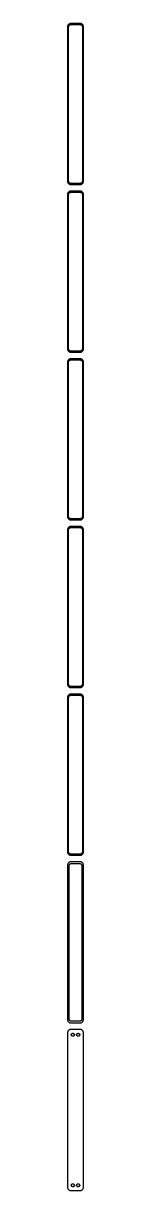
# Model space of a CAD drawing. Header units: metres. Extents: x -11 to 11, y 3398 to 6898.
# Drawn here: x -11 to 11, y 3398 to 5026 of the extents above; entities that cross this region are included whole.
import ezdxf

# ---------------------------------------------------------------- set-up
doc = ezdxf.new("R2010")
doc.units = ezdxf.units.M

msp = doc.modelspace()

# ---------------------------------------------------------------- linework, layer by layer
for p, q in [((-11.2106, 5022.13), (-11.25, 5021.5)), ((-11.25, 5021.5), (-11.25, 4806.5)), ((-11.0929, 5022.74), (-11.2106, 5022.13)), ((-10.8989, 5023.34), (-11.0929, 5022.74)), ((-10.6315, 5023.91), (-10.8989, 5023.34)), ((-10.2951, 5024.44), (-10.6315, 5023.91)), ((-9.89484, 5024.92), (-10.2951, 5024.44)), ((-9.43712, 5025.35), (-9.89484, 5024.92)), ((-9.75, 5021), (-9.71844, 5021.5)), ((-9.75, 4807), (-9.75, 5021)), ((-9.71844, 5021.5), (-9.62433, 5021.99)), ((-9.62433, 5021.99), (-9.4691, 5022.47)), ((-9.4691, 5022.47), (-9.25522, 5022.93)), ((-8.92912, 5025.72), (-9.43712, 5025.35)), ((-9.25522, 5022.93), (-8.98605, 5023.35)), ((-8.98605, 5023.35), (-8.66586, 5023.74)), ((-8.37889, 5026.02), (-8.92912, 5025.72)), ((-8.66586, 5023.74), (-8.29968, 5024.08)), ((-7.79507, 5026.26), (-8.37889, 5026.02)), ((-8.29968, 5024.08), (-7.8933, 5024.38)), ((-7.8933, 5024.38), (-7.45311, 5024.62)), ((-7.1869, 5026.41), (-7.79507, 5026.26)), ((-7.45311, 5024.62), (-6.98605, 5024.8)), ((-6.56395, 5026.49), (-7.1869, 5026.41)), ((-6.98605, 5024.8), (-6.49951, 5024.93)), ((6.56395, 5026.49), (-6.56395, 5026.49)), ((-6.49951, 5024.93), (-6.00116, 5024.99)), ((-6.00116, 5024.99), (6.00116, 5024.99)), ((6.00116, 5024.99), (6.49951, 5024.93)), ((6.49951, 5024.93), (6.98605, 5024.8)), ((7.1869, 5026.41), (6.56395, 5026.49)), ((6.98605, 5024.8), (7.45311, 5024.62)), ((7.79507, 5026.26), (7.1869, 5026.41)), ((7.45311, 5024.62), (7.8933, 5024.38)), ((8.37889, 5026.02), (7.79507, 5026.26)), ((7.8933, 5024.38), (8.29968, 5024.08)), ((8.29968, 5024.08), (8.66586, 5023.74)), ((8.92912, 5025.72), (8.37889, 5026.02)), ((8.66586, 5023.74), (8.98605, 5023.35)), ((9.43712, 5025.35), (8.92912, 5025.72)), ((8.98605, 5023.35), (9.25522, 5022.93)), ((9.25522, 5022.93), (9.4691, 5022.47)), ((9.89484, 5024.92), (9.43712, 5025.35)), ((9.4691, 5022.47), (9.62433, 5021.99)), ((9.62433, 5021.99), (9.71844, 5021.5)), ((9.71844, 5021.5), (9.75, 5021)), ((9.75, 5021), (9.75, 4807)), ((10.2951, 5024.44), (9.89484, 5024.92)), ((10.6315, 5023.91), (10.2951, 5024.44)), ((10.8989, 5023.34), (10.6315, 5023.91)), ((11.0929, 5022.74), (10.8989, 5023.34)), ((11.2106, 5022.13), (11.0929, 5022.74)), ((11.25, 5021.5), (11.2106, 5022.13)), ((11.25, 4806.5), (11.25, 5021.5)), ((-11.25, 4806.5), (-11.2106, 4805.87)), ((-11.2106, 4805.87), (-11.0929, 4805.26)), ((-9.71844, 4806.5), (-9.75, 4807)), ((-9.62433, 4806.01), (-9.71844, 4806.5)), ((-9.4691, 4805.53), (-9.62433, 4806.01)), ((-9.25522, 4805.07), (-9.4691, 4805.53)), ((9.4691, 4805.53), (9.25522, 4805.07)), ((9.62433, 4806.01), (9.4691, 4805.53)), ((9.71844, 4806.5), (9.62433, 4806.01)), ((9.75, 4807), (9.71844, 4806.5)), ((11.0929, 4805.26), (11.2106, 4805.87)), ((11.2106, 4805.87), (11.25, 4806.5)), ((-11.0929, 4805.26), (-10.8989, 4804.66)), ((-10.8989, 4789.34), (-11.0929, 4788.74)), ((-10.8989, 4804.66), (-10.6315, 4804.09)), ((-10.6315, 4789.91), (-10.8989, 4789.34)), ((-10.6315, 4804.09), (-10.2951, 4803.56)), ((-10.2951, 4790.44), (-10.6315, 4789.91)), ((-10.2951, 4803.56), (-9.89484, 4803.08)), ((-9.89484, 4790.92), (-10.2951, 4790.44)), ((-9.89484, 4803.08), (-9.43712, 4802.65)), ((-9.43712, 4791.35), (-9.89484, 4790.92)), ((-9.43712, 4802.65), (-8.92912, 4802.28)), ((-8.92912, 4791.72), (-9.43712, 4791.35)), ((-8.98605, 4804.65), (-9.25522, 4805.07)), ((-9.25522, 4788.93), (-8.98605, 4789.35)), ((-8.66586, 4804.26), (-8.98605, 4804.65)), ((-8.98605, 4789.35), (-8.66586, 4789.74)), ((-8.92912, 4802.28), (-8.37889, 4801.98)), ((-8.37889, 4792.02), (-8.92912, 4791.72)), ((-8.29968, 4803.92), (-8.66586, 4804.26)), ((-8.66586, 4789.74), (-8.29968, 4790.08)), ((-8.37889, 4801.98), (-7.79507, 4801.74)), ((-7.79507, 4792.26), (-8.37889, 4792.02)), ((-7.8933, 4803.62), (-8.29968, 4803.92)), ((-8.29968, 4790.08), (-7.8933, 4790.38)), ((-7.45311, 4803.38), (-7.8933, 4803.62)), ((-7.8933, 4790.38), (-7.45311, 4790.62)), ((-7.79507, 4801.74), (-7.1869, 4801.59)), ((-7.1869, 4792.41), (-7.79507, 4792.26)), ((-6.98605, 4803.2), (-7.45311, 4803.38)), ((-7.45311, 4790.62), (-6.98605, 4790.8)), ((-7.1869, 4801.59), (-6.56395, 4801.51)), ((-6.56395, 4792.49), (-7.1869, 4792.41)), ((-6.49951, 4803.07), (-6.98605, 4803.2)), ((-6.98605, 4790.8), (-6.49951, 4790.93)), ((-6.56395, 4801.51), (6.56395, 4801.51)), ((6.56395, 4792.49), (-6.56395, 4792.49)), ((-6.00116, 4803.01), (-6.49951, 4803.07)), ((-6.49951, 4790.93), (-6.00116, 4790.99)), ((6.00116, 4803.01), (-6.00116, 4803.01)), ((-6.00116, 4790.99), (6.00116, 4790.99)), ((6.49951, 4803.07), (6.00116, 4803.01)), ((6.00116, 4790.99), (6.49951, 4790.93)), ((6.98605, 4803.2), (6.49951, 4803.07)), ((6.49951, 4790.93), (6.98605, 4790.8)), ((6.56395, 4801.51), (7.1869, 4801.59)), ((7.1869, 4792.41), (6.56395, 4792.49)), ((7.45311, 4803.38), (6.98605, 4803.2)), ((6.98605, 4790.8), (7.45311, 4790.62)), ((7.1869, 4801.59), (7.79507, 4801.74)), ((7.79507, 4792.26), (7.1869, 4792.41)), ((7.8933, 4803.62), (7.45311, 4803.38)), ((7.45311, 4790.62), (7.8933, 4790.38)), ((7.79507, 4801.74), (8.37889, 4801.98)), ((8.37889, 4792.02), (7.79507, 4792.26)), ((8.29968, 4803.92), (7.8933, 4803.62)), ((7.8933, 4790.38), (8.29968, 4790.08)), ((8.66586, 4804.26), (8.29968, 4803.92)), ((8.29968, 4790.08), (8.66586, 4789.74)), ((8.37889, 4801.98), (8.92912, 4802.28)), ((8.92912, 4791.72), (8.37889, 4792.02)), ((8.98605, 4804.65), (8.66586, 4804.26)), ((8.66586, 4789.74), (8.98605, 4789.35)), ((8.92912, 4802.28), (9.43712, 4802.65)), ((9.43712, 4791.35), (8.92912, 4791.72)), ((9.25522, 4805.07), (8.98605, 4804.65)), ((8.98605, 4789.35), (9.25522, 4788.93)), ((9.43712, 4802.65), (9.89484, 4803.08)), ((9.89484, 4790.92), (9.43712, 4791.35)), ((9.89484, 4803.08), (10.2951, 4803.56)), ((10.2951, 4790.44), (9.89484, 4790.92)), ((10.2951, 4803.56), (10.6315, 4804.09)), ((10.6315, 4789.91), (10.2951, 4790.44)), ((10.6315, 4804.09), (10.8989, 4804.66)), ((10.8989, 4789.34), (10.6315, 4789.91)), ((10.8989, 4804.66), (11.0929, 4805.26)), ((11.0929, 4788.74), (10.8989, 4789.34)), ((-11.2106, 4788.13), (-11.25, 4787.5)), ((-11.25, 4787.5), (-11.25, 4572.5)), ((-11.0929, 4788.74), (-11.2106, 4788.13)), ((-9.75, 4787), (-9.71844, 4787.5)), ((-9.75, 4573), (-9.75, 4787)), ((-9.71844, 4787.5), (-9.62433, 4787.99)), ((-9.62433, 4787.99), (-9.4691, 4788.47)), ((-9.4691, 4788.47), (-9.25522, 4788.93)), ((9.25522, 4788.93), (9.4691, 4788.47)), ((9.4691, 4788.47), (9.62433, 4787.99)), ((9.62433, 4787.99), (9.71844, 4787.5)), ((9.71844, 4787.5), (9.75, 4787)), ((9.75, 4787), (9.75, 4573)), ((11.2106, 4788.13), (11.0929, 4788.74)), ((11.25, 4787.5), (11.2106, 4788.13)), ((11.25, 4572.5), (11.25, 4787.5)), ((-11.25, 4572.5), (-11.2106, 4571.87)), ((-11.2106, 4571.87), (-11.0929, 4571.26)), ((-11.0929, 4571.26), (-10.8989, 4570.66)), ((-10.8989, 4570.66), (-10.6315, 4570.09)), ((-10.6315, 4570.09), (-10.2951, 4569.56)), ((-10.2951, 4569.56), (-9.89484, 4569.08)), ((-9.89484, 4569.08), (-9.43712, 4568.65)), ((-9.71844, 4572.5), (-9.75, 4573)), ((-9.62433, 4572.01), (-9.71844, 4572.5)), ((-9.4691, 4571.53), (-9.62433, 4572.01)), ((-9.25522, 4571.07), (-9.4691, 4571.53)), ((-9.43712, 4568.65), (-8.92912, 4568.28)), ((-8.98605, 4570.65), (-9.25522, 4571.07)), ((-8.66586, 4570.26), (-8.98605, 4570.65)), ((-8.92912, 4568.28), (-8.37889, 4567.98)), ((-8.29968, 4569.92), (-8.66586, 4570.26)), ((-8.37889, 4567.98), (-7.79507, 4567.74)), ((-7.8933, 4569.62), (-8.29968, 4569.92)), ((-7.45311, 4569.38), (-7.8933, 4569.62)), ((-7.79507, 4567.74), (-7.1869, 4567.59)), ((-6.98605, 4569.2), (-7.45311, 4569.38)), ((-7.1869, 4567.59), (-6.56395, 4567.51)), ((-6.49951, 4569.07), (-6.98605, 4569.2)), ((-6.56395, 4567.51), (6.56395, 4567.51)), ((-6.00116, 4569.01), (-6.49951, 4569.07)), ((6.00116, 4569.01), (-6.00116, 4569.01)), ((6.49951, 4569.07), (6.00116, 4569.01)), ((6.98605, 4569.2), (6.49951, 4569.07)), ((6.56395, 4567.51), (7.1869, 4567.59)), ((7.45311, 4569.38), (6.98605, 4569.2)), ((7.1869, 4567.59), (7.79507, 4567.74)), ((7.8933, 4569.62), (7.45311, 4569.38)), ((7.79507, 4567.74), (8.37889, 4567.98)), ((8.29968, 4569.92), (7.8933, 4569.62)), ((8.66586, 4570.26), (8.29968, 4569.92)), ((8.37889, 4567.98), (8.92912, 4568.28)), ((8.98605, 4570.65), (8.66586, 4570.26)), ((8.92912, 4568.28), (9.43712, 4568.65)), ((9.25522, 4571.07), (8.98605, 4570.65)), ((9.4691, 4571.53), (9.25522, 4571.07)), ((9.43712, 4568.65), (9.89484, 4569.08)), ((9.62433, 4572.01), (9.4691, 4571.53)), ((9.71844, 4572.5), (9.62433, 4572.01)), ((9.75, 4573), (9.71844, 4572.5)), ((9.89484, 4569.08), (10.2951, 4569.56)), ((10.2951, 4569.56), (10.6315, 4570.09)), ((10.6315, 4570.09), (10.8989, 4570.66)), ((10.8989, 4570.66), (11.0929, 4571.26)), ((11.0929, 4571.26), (11.2106, 4571.87)), ((11.2106, 4571.87), (11.25, 4572.5)), ((-11.2106, 4554.13), (-11.25, 4553.5)), ((-11.25, 4553.5), (-11.25, 4338.5)), ((-11.0929, 4554.74), (-11.2106, 4554.13)), ((-10.8989, 4555.34), (-11.0929, 4554.74)), ((-10.6315, 4555.91), (-10.8989, 4555.34)), ((-10.2951, 4556.44), (-10.6315, 4555.91)), ((-9.89484, 4556.92), (-10.2951, 4556.44)), ((-9.43712, 4557.35), (-9.89484, 4556.92)), ((-9.75, 4553), (-9.71844, 4553.5)), ((-9.75, 4339), (-9.75, 4553)), ((-9.71844, 4553.5), (-9.62433, 4553.99)), ((-9.62433, 4553.99), (-9.4691, 4554.47)), ((-9.4691, 4554.47), (-9.25522, 4554.93)), ((-8.92912, 4557.72), (-9.43712, 4557.35)), ((-9.25522, 4554.93), (-8.98605, 4555.35)), ((-8.98605, 4555.35), (-8.66586, 4555.74)), ((-8.37889, 4558.02), (-8.92912, 4557.72)), ((-8.66586, 4555.74), (-8.29968, 4556.08)), ((-7.79507, 4558.26), (-8.37889, 4558.02)), ((-8.29968, 4556.08), (-7.8933, 4556.38)), ((-7.8933, 4556.38), (-7.45311, 4556.62)), ((-7.1869, 4558.41), (-7.79507, 4558.26)), ((-7.45311, 4556.62), (-6.98605, 4556.8)), ((-6.56395, 4558.49), (-7.1869, 4558.41)), ((-6.98605, 4556.8), (-6.49951, 4556.93)), ((6.56395, 4558.49), (-6.56395, 4558.49)), ((-6.49951, 4556.93), (-6.00116, 4556.99)), ((-6.00116, 4556.99), (6.00116, 4556.99)), ((6.00116, 4556.99), (6.49951, 4556.93)), ((6.49951, 4556.93), (6.98605, 4556.8)), ((7.1869, 4558.41), (6.56395, 4558.49)), ((6.98605, 4556.8), (7.45311, 4556.62)), ((7.79507, 4558.26), (7.1869, 4558.41)), ((7.45311, 4556.62), (7.8933, 4556.38)), ((8.37889, 4558.02), (7.79507, 4558.26)), ((7.8933, 4556.38), (8.29968, 4556.08)), ((8.29968, 4556.08), (8.66586, 4555.74)), ((8.92912, 4557.72), (8.37889, 4558.02)), ((8.66586, 4555.74), (8.98605, 4555.35)), ((9.43712, 4557.35), (8.92912, 4557.72)), ((8.98605, 4555.35), (9.25522, 4554.93)), ((9.25522, 4554.93), (9.4691, 4554.47)), ((9.89484, 4556.92), (9.43712, 4557.35)), ((9.4691, 4554.47), (9.62433, 4553.99)), ((9.62433, 4553.99), (9.71844, 4553.5)), ((9.71844, 4553.5), (9.75, 4553)), ((9.75, 4553), (9.75, 4339)), ((10.2951, 4556.44), (9.89484, 4556.92)), ((10.6315, 4555.91), (10.2951, 4556.44)), ((10.8989, 4555.34), (10.6315, 4555.91)), ((11.0929, 4554.74), (10.8989, 4555.34)), ((11.2106, 4554.13), (11.0929, 4554.74)), ((11.25, 4553.5), (11.2106, 4554.13)), ((11.25, 4338.5), (11.25, 4553.5)), ((-11.25, 4338.5), (-11.2106, 4337.87)), ((-11.2106, 4337.87), (-11.0929, 4337.26)), ((-11.0929, 4337.26), (-10.8989, 4336.66)), ((-10.8989, 4336.66), (-10.6315, 4336.09)), ((-10.6315, 4336.09), (-10.2951, 4335.56)), ((-10.2951, 4335.56), (-9.89484, 4335.08)), ((-9.89484, 4335.08), (-9.43712, 4334.65)), ((-9.71844, 4338.5), (-9.75, 4339)), ((-9.62433, 4338.01), (-9.71844, 4338.5)), ((-9.4691, 4337.53), (-9.62433, 4338.01)), ((-9.25522, 4337.07), (-9.4691, 4337.53)), ((-9.43712, 4334.65), (-8.92912, 4334.28)), ((-8.98605, 4336.65), (-9.25522, 4337.07)), ((-8.66586, 4336.26), (-8.98605, 4336.65)), ((-8.92912, 4334.28), (-8.37889, 4333.98)), ((-8.29968, 4335.92), (-8.66586, 4336.26)), ((-8.37889, 4333.98), (-7.79507, 4333.74)), ((-7.8933, 4335.62), (-8.29968, 4335.92)), ((-7.45311, 4335.38), (-7.8933, 4335.62)), ((-7.79507, 4333.74), (-7.1869, 4333.59)), ((-6.98605, 4335.2), (-7.45311, 4335.38)), ((-7.1869, 4333.59), (-6.56395, 4333.51)), ((-6.49951, 4335.07), (-6.98605, 4335.2)), ((-6.56395, 4333.51), (6.56395, 4333.51)), ((-6.00116, 4335.01), (-6.49951, 4335.07)), ((6.00116, 4335.01), (-6.00116, 4335.01)), ((6.49951, 4335.07), (6.00116, 4335.01)), ((6.98605, 4335.2), (6.49951, 4335.07)), ((6.56395, 4333.51), (7.1869, 4333.59)), ((7.45311, 4335.38), (6.98605, 4335.2)), ((7.1869, 4333.59), (7.79507, 4333.74)), ((7.8933, 4335.62), (7.45311, 4335.38)), ((7.79507, 4333.74), (8.37889, 4333.98)), ((8.29968, 4335.92), (7.8933, 4335.62)), ((8.66586, 4336.26), (8.29968, 4335.92)), ((8.37889, 4333.98), (8.92912, 4334.28)), ((8.98605, 4336.65), (8.66586, 4336.26)), ((8.92912, 4334.28), (9.43712, 4334.65)), ((9.25522, 4337.07), (8.98605, 4336.65)), ((9.4691, 4337.53), (9.25522, 4337.07)), ((9.43712, 4334.65), (9.89484, 4335.08)), ((9.62433, 4338.01), (9.4691, 4337.53)), ((9.71844, 4338.5), (9.62433, 4338.01)), ((9.75, 4339), (9.71844, 4338.5)), ((9.89484, 4335.08), (10.2951, 4335.56)), ((10.2951, 4335.56), (10.6315, 4336.09)), ((10.6315, 4336.09), (10.8989, 4336.66)), ((10.8989, 4336.66), (11.0929, 4337.26)), ((11.0929, 4337.26), (11.2106, 4337.87)), ((11.2106, 4337.87), (11.25, 4338.5)), ((-11.2106, 4320.13), (-11.25, 4319.5)), ((-11.25, 4319.5), (-11.25, 4104.5)), ((-11.0929, 4320.74), (-11.2106, 4320.13)), ((-10.8989, 4321.34), (-11.0929, 4320.74)), ((-10.6315, 4321.91), (-10.8989, 4321.34)), ((-10.2951, 4322.44), (-10.6315, 4321.91)), ((-9.89484, 4322.92), (-10.2951, 4322.44)), ((-9.43712, 4323.35), (-9.89484, 4322.92)), ((-9.75, 4319), (-9.71844, 4319.5)), ((-9.75, 4105), (-9.75, 4319)), ((-9.71844, 4319.5), (-9.62433, 4319.99)), ((-9.62433, 4319.99), (-9.4691, 4320.47)), ((-9.4691, 4320.47), (-9.25522, 4320.93)), ((-8.92912, 4323.72), (-9.43712, 4323.35)), ((-9.25522, 4320.93), (-8.98605, 4321.35)), ((-8.98605, 4321.35), (-8.66586, 4321.74)), ((-8.37889, 4324.02), (-8.92912, 4323.72)), ((-8.66586, 4321.74), (-8.29968, 4322.08)), ((-7.79507, 4324.26), (-8.37889, 4324.02)), ((-8.29968, 4322.08), (-7.8933, 4322.38)), ((-7.8933, 4322.38), (-7.45311, 4322.62)), ((-7.1869, 4324.41), (-7.79507, 4324.26)), ((-7.45311, 4322.62), (-6.98605, 4322.8)), ((-6.56395, 4324.49), (-7.1869, 4324.41)), ((-6.98605, 4322.8), (-6.49951, 4322.93)), ((6.56395, 4324.49), (-6.56395, 4324.49)), ((-6.49951, 4322.93), (-6.00116, 4322.99)), ((-6.00116, 4322.99), (6.00116, 4322.99)), ((6.00116, 4322.99), (6.49951, 4322.93)), ((6.49951, 4322.93), (6.98605, 4322.8)), ((7.1869, 4324.41), (6.56395, 4324.49)), ((6.98605, 4322.8), (7.45311, 4322.62)), ((7.79507, 4324.26), (7.1869, 4324.41)), ((7.45311, 4322.62), (7.8933, 4322.38)), ((8.37889, 4324.02), (7.79507, 4324.26)), ((7.8933, 4322.38), (8.29968, 4322.08)), ((8.29968, 4322.08), (8.66586, 4321.74)), ((8.92912, 4323.72), (8.37889, 4324.02)), ((8.66586, 4321.74), (8.98605, 4321.35)), ((9.43712, 4323.35), (8.92912, 4323.72)), ((8.98605, 4321.35), (9.25522, 4320.93)), ((9.25522, 4320.93), (9.4691, 4320.47)), ((9.89484, 4322.92), (9.43712, 4323.35)), ((9.4691, 4320.47), (9.62433, 4319.99)), ((9.62433, 4319.99), (9.71844, 4319.5)), ((9.71844, 4319.5), (9.75, 4319)), ((9.75, 4319), (9.75, 4105)), ((10.2951, 4322.44), (9.89484, 4322.92)), ((10.6315, 4321.91), (10.2951, 4322.44)), ((10.8989, 4321.34), (10.6315, 4321.91)), ((11.0929, 4320.74), (10.8989, 4321.34)), ((11.2106, 4320.13), (11.0929, 4320.74)), ((11.25, 4319.5), (11.2106, 4320.13)), ((11.25, 4104.5), (11.25, 4319.5)), ((-11.25, 4104.5), (-11.2106, 4103.87)), ((-11.2106, 4103.87), (-11.0929, 4103.26)), ((-11.0929, 4103.26), (-10.8989, 4102.66)), ((-10.8989, 4102.66), (-10.6315, 4102.09)), ((-10.6315, 4102.09), (-10.2951, 4101.56)), ((-10.2951, 4101.56), (-9.89484, 4101.08)), ((-9.89484, 4088.92), (-10.2951, 4088.44)), ((-9.89484, 4101.08), (-9.43712, 4100.65)), ((-9.43712, 4089.35), (-9.89484, 4088.92)), ((-9.71844, 4104.5), (-9.75, 4105)), ((-9.62433, 4104.01), (-9.71844, 4104.5)), ((-9.4691, 4103.53), (-9.62433, 4104.01)), ((-9.25522, 4103.07), (-9.4691, 4103.53)), ((-9.43712, 4100.65), (-8.92912, 4100.28)), ((-8.92912, 4089.72), (-9.43712, 4089.35)), ((-8.98605, 4102.65), (-9.25522, 4103.07)), ((-8.66586, 4102.26), (-8.98605, 4102.65)), ((-8.92912, 4100.28), (-8.37889, 4099.98)), ((-8.37889, 4090.02), (-8.92912, 4089.72)), ((-8.29968, 4101.92), (-8.66586, 4102.26)), ((-8.37889, 4099.98), (-7.79507, 4099.74)), ((-7.79507, 4090.26), (-8.37889, 4090.02)), ((-7.8933, 4101.62), (-8.29968, 4101.92)), ((-7.45311, 4101.38), (-7.8933, 4101.62)), ((-7.79507, 4099.74), (-7.1869, 4099.59)), ((-7.1869, 4090.41), (-7.79507, 4090.26)), ((-6.98605, 4101.2), (-7.45311, 4101.38)), ((-7.45311, 4088.62), (-6.98605, 4088.8)), ((-7.1869, 4099.59), (-6.56395, 4099.51)), ((-6.56395, 4090.49), (-7.1869, 4090.41)), ((-6.49951, 4101.07), (-6.98605, 4101.2)), ((-6.98605, 4088.8), (-6.49951, 4088.93)), ((-6.56395, 4099.51), (6.56395, 4099.51)), ((6.56395, 4090.49), (-6.56395, 4090.49)), ((-6.00116, 4101.01), (-6.49951, 4101.07)), ((-6.49951, 4088.93), (-6.00116, 4088.99)), ((6.00116, 4101.01), (-6.00116, 4101.01)), ((-6.00116, 4088.99), (6.00116, 4088.99)), ((6.49951, 4101.07), (6.00116, 4101.01)), ((6.00116, 4088.99), (6.49951, 4088.93)), ((6.98605, 4101.2), (6.49951, 4101.07)), ((6.49951, 4088.93), (6.98605, 4088.8)), ((6.56395, 4099.51), (7.1869, 4099.59)), ((7.1869, 4090.41), (6.56395, 4090.49)), ((7.45311, 4101.38), (6.98605, 4101.2)), ((6.98605, 4088.8), (7.45311, 4088.62)), ((7.1869, 4099.59), (7.79507, 4099.74)), ((7.79507, 4090.26), (7.1869, 4090.41)), ((7.8933, 4101.62), (7.45311, 4101.38)), ((7.79507, 4099.74), (8.37889, 4099.98)), ((8.37889, 4090.02), (7.79507, 4090.26)), ((8.29968, 4101.92), (7.8933, 4101.62)), ((8.66586, 4102.26), (8.29968, 4101.92)), ((8.37889, 4099.98), (8.92912, 4100.28)), ((8.92912, 4089.72), (8.37889, 4090.02)), ((8.98605, 4102.65), (8.66586, 4102.26)), ((8.92912, 4100.28), (9.43712, 4100.65)), ((9.43712, 4089.35), (8.92912, 4089.72)), ((9.25522, 4103.07), (8.98605, 4102.65)), ((9.4691, 4103.53), (9.25522, 4103.07)), ((9.43712, 4100.65), (9.89484, 4101.08)), ((9.89484, 4088.92), (9.43712, 4089.35)), ((9.62433, 4104.01), (9.4691, 4103.53)), ((9.71844, 4104.5), (9.62433, 4104.01)), ((9.75, 4105), (9.71844, 4104.5)), ((9.89484, 4101.08), (10.2951, 4101.56)), ((10.2951, 4088.44), (9.89484, 4088.92)), ((10.2951, 4101.56), (10.6315, 4102.09)), ((10.6315, 4102.09), (10.8989, 4102.66)), ((10.8989, 4102.66), (11.0929, 4103.26)), ((11.0929, 4103.26), (11.2106, 4103.87)), ((11.2106, 4103.87), (11.25, 4104.5)), ((-11.2106, 4086.13), (-11.25, 4085.5)), ((-11.25, 4085.5), (-11.25, 3870.5)), ((-11.0929, 4086.74), (-11.2106, 4086.13)), ((-10.8989, 4087.34), (-11.0929, 4086.74)), ((-10.6315, 4087.91), (-10.8989, 4087.34)), ((-10.2951, 4088.44), (-10.6315, 4087.91)), ((-9.75, 4085), (-9.71844, 4085.5)), ((-9.75, 3871), (-9.75, 4085)), ((-9.71844, 4085.5), (-9.62433, 4085.99)), ((-9.62433, 4085.99), (-9.4691, 4086.47)), ((-9.4691, 4086.47), (-9.25522, 4086.93)), ((-9.25522, 4086.93), (-8.98605, 4087.35)), ((-8.98605, 4087.35), (-8.66586, 4087.74)), ((-8.66586, 4087.74), (-8.29968, 4088.08)), ((-8.29968, 4088.08), (-7.8933, 4088.38)), ((-7.8933, 4088.38), (-7.45311, 4088.62)), ((7.45311, 4088.62), (7.8933, 4088.38)), ((7.8933, 4088.38), (8.29968, 4088.08)), ((8.29968, 4088.08), (8.66586, 4087.74)), ((8.66586, 4087.74), (8.98605, 4087.35)), ((8.98605, 4087.35), (9.25522, 4086.93)), ((9.25522, 4086.93), (9.4691, 4086.47)), ((9.4691, 4086.47), (9.62433, 4085.99)), ((9.62433, 4085.99), (9.71844, 4085.5)), ((9.71844, 4085.5), (9.75, 4085)), ((9.75, 4085), (9.75, 3871)), ((10.6315, 4087.91), (10.2951, 4088.44)), ((10.8989, 4087.34), (10.6315, 4087.91)), ((11.0929, 4086.74), (10.8989, 4087.34)), ((11.2106, 4086.13), (11.0929, 4086.74)), ((11.25, 4085.5), (11.2106, 4086.13)), ((11.25, 3870.5), (11.25, 4085.5)), ((-11.25, 3870.5), (-11.2106, 3869.87)), ((-11.2106, 3869.87), (-11.0929, 3869.26)), ((-11.0929, 3869.26), (-10.8989, 3868.66)), ((-10.8989, 3868.66), (-10.6315, 3868.09)), ((-10.6315, 3868.09), (-10.2951, 3867.56)), ((-10.2951, 3867.56), (-9.89484, 3867.08)), ((-9.89484, 3867.08), (-9.43712, 3866.65)), ((-9.71844, 3870.5), (-9.75, 3871)), ((-9.62433, 3870.01), (-9.71844, 3870.5)), ((-9.4691, 3869.53), (-9.62433, 3870.01)), ((-9.25522, 3869.07), (-9.4691, 3869.53)), ((-9.43712, 3866.65), (-8.92912, 3866.28)), ((-8.98605, 3868.65), (-9.25522, 3869.07)), ((-8.66586, 3868.26), (-8.98605, 3868.65)), ((-8.92912, 3866.28), (-8.37889, 3865.98)), ((-8.29968, 3867.92), (-8.66586, 3868.26)), ((-8.37889, 3865.98), (-7.79507, 3865.74)), ((-7.8933, 3867.62), (-8.29968, 3867.92)), ((-7.45311, 3867.38), (-7.8933, 3867.62)), ((-7.79507, 3865.74), (-7.1869, 3865.59)), ((-6.98605, 3867.2), (-7.45311, 3867.38)), ((-7.1869, 3865.59), (-6.56395, 3865.51)), ((-6.49951, 3867.07), (-6.98605, 3867.2)), ((-6.56395, 3865.51), (6.56395, 3865.51)), ((-6.00116, 3867.01), (-6.49951, 3867.07)), ((6.00116, 3867.01), (-6.00116, 3867.01)), ((6.49951, 3867.07), (6.00116, 3867.01)), ((6.98605, 3867.2), (6.49951, 3867.07)), ((6.56395, 3865.51), (7.1869, 3865.59)), ((7.45311, 3867.38), (6.98605, 3867.2)), ((7.1869, 3865.59), (7.79507, 3865.74)), ((7.8933, 3867.62), (7.45311, 3867.38)), ((7.79507, 3865.74), (8.37889, 3865.98)), ((8.29968, 3867.92), (7.8933, 3867.62)), ((8.66586, 3868.26), (8.29968, 3867.92)), ((8.37889, 3865.98), (8.92912, 3866.28)), ((8.98605, 3868.65), (8.66586, 3868.26)), ((8.92912, 3866.28), (9.43712, 3866.65)), ((9.25522, 3869.07), (8.98605, 3868.65)), ((9.4691, 3869.53), (9.25522, 3869.07)), ((9.43712, 3866.65), (9.89484, 3867.08)), ((9.62433, 3870.01), (9.4691, 3869.53)), ((9.71844, 3870.5), (9.62433, 3870.01)), ((9.75, 3871), (9.71844, 3870.5)), ((9.89484, 3867.08), (10.2951, 3867.56)), ((10.2951, 3867.56), (10.6315, 3868.09)), ((10.6315, 3868.09), (10.8989, 3868.66)), ((10.8989, 3868.66), (11.0929, 3869.26)), ((11.0929, 3869.26), (11.2106, 3869.87)), ((11.2106, 3869.87), (11.25, 3870.5)), ((-11.2106, 3852.13), (-11.25, 3851.5)), ((-11.25, 3851.5), (-11.25, 3636.5)), ((-11.0929, 3852.74), (-11.2106, 3852.13)), ((-10.8989, 3853.34), (-11.0929, 3852.74)), ((-10.6315, 3853.91), (-10.8989, 3853.34)), ((-10.2951, 3854.44), (-10.6315, 3853.91)), ((-9.89484, 3854.92), (-10.2951, 3854.44)), ((-9.43712, 3855.35), (-9.89484, 3854.92)), ((-8.92912, 3855.72), (-9.43712, 3855.35)), ((-8.37889, 3856.02), (-8.92912, 3855.72)), ((-8.86292, 3851), (-8.83836, 3851.39)), ((-8.86292, 3637), (-8.86292, 3851)), ((-8.83836, 3851.39), (-8.76512, 3851.77)), ((-8.76512, 3851.77), (-8.64432, 3852.15)), ((-8.64432, 3852.15), (-8.47786, 3852.5)), ((-8.47786, 3852.5), (-8.2684, 3852.83)), ((-7.79507, 3856.26), (-8.37889, 3856.02)), ((-8.2684, 3852.83), (-8.01921, 3853.13)), ((-8.01921, 3853.13), (-7.73424, 3853.4)), ((-7.1869, 3856.41), (-7.79507, 3856.26)), ((-7.73424, 3853.4), (-7.41798, 3853.63)), ((-7.41798, 3853.63), (-7.07541, 3853.82)), ((-6.56395, 3856.49), (-7.1869, 3856.41)), ((-7.07541, 3853.82), (-6.71194, 3853.96)), ((-6.71194, 3853.96), (-6.3333, 3854.06)), ((6.56395, 3856.49), (-6.56395, 3856.49)), ((-6.3333, 3854.06), (-5.94545, 3854.11)), ((-5.94545, 3854.11), (5.94545, 3854.11)), ((5.94545, 3854.11), (6.3333, 3854.06)), ((6.3333, 3854.06), (6.71194, 3853.96)), ((7.1869, 3856.41), (6.56395, 3856.49)), ((6.71194, 3853.96), (7.07541, 3853.82)), ((7.07541, 3853.82), (7.41798, 3853.63)), ((7.79507, 3856.26), (7.1869, 3856.41)), ((7.41798, 3853.63), (7.73424, 3853.4)), ((7.73424, 3853.4), (8.01921, 3853.13)), ((8.37889, 3856.02), (7.79507, 3856.26)), ((8.01921, 3853.13), (8.2684, 3852.83)), ((8.2684, 3852.83), (8.47786, 3852.5)), ((8.92912, 3855.72), (8.37889, 3856.02)), ((8.47786, 3852.5), (8.64432, 3852.15)), ((8.64432, 3852.15), (8.76512, 3851.77)), ((8.76512, 3851.77), (8.83836, 3851.39)), ((8.83836, 3851.39), (8.86292, 3851)), ((8.86292, 3851), (8.86292, 3637)), ((9.43712, 3855.35), (8.92912, 3855.72)), ((9.89484, 3854.92), (9.43712, 3855.35)), ((10.2951, 3854.44), (9.89484, 3854.92)), ((10.6315, 3853.91), (10.2951, 3854.44)), ((10.8989, 3853.34), (10.6315, 3853.91)), ((11.0929, 3852.74), (10.8989, 3853.34)), ((11.2106, 3852.13), (11.0929, 3852.74)), ((11.25, 3851.5), (11.2106, 3852.13)), ((11.25, 3636.5), (11.25, 3851.5)), ((-11.25, 3636.5), (-11.2106, 3635.87)), ((-11.2106, 3635.87), (-11.0929, 3635.26)), ((-11.0929, 3635.26), (-10.8989, 3634.66)), ((-10.8989, 3634.66), (-10.6315, 3634.09)), ((-10.6315, 3634.09), (-10.2951, 3633.56)), ((-10.2951, 3633.56), (-9.89484, 3633.08)), ((-9.89484, 3633.08), (-9.43712, 3632.65)), ((-9.43712, 3632.65), (-8.92912, 3632.28)), ((-8.83836, 3636.61), (-8.86292, 3637)), ((-8.76512, 3636.23), (-8.83836, 3636.61)), ((-8.64432, 3635.85), (-8.76512, 3636.23)), ((-8.47786, 3635.5), (-8.64432, 3635.85)), ((-8.2684, 3635.17), (-8.47786, 3635.5)), ((-8.01921, 3634.87), (-8.2684, 3635.17)), ((-7.73424, 3634.6), (-8.01921, 3634.87)), ((-7.41798, 3634.37), (-7.73424, 3634.6)), ((-7.07541, 3634.18), (-7.41798, 3634.37)), ((-6.71194, 3634.04), (-7.07541, 3634.18)), ((-6.3333, 3633.94), (-6.71194, 3634.04)), ((-5.94545, 3633.89), (-6.3333, 3633.94)), ((5.94545, 3633.89), (-5.94545, 3633.89)), ((6.3333, 3633.94), (5.94545, 3633.89)), ((6.71194, 3634.04), (6.3333, 3633.94)), ((7.07541, 3634.18), (6.71194, 3634.04)), ((7.41798, 3634.37), (7.07541, 3634.18)), ((7.73424, 3634.6), (7.41798, 3634.37)), ((8.01921, 3634.87), (7.73424, 3634.6)), ((8.2684, 3635.17), (8.01921, 3634.87)), ((8.47786, 3635.5), (8.2684, 3635.17)), ((8.64432, 3635.85), (8.47786, 3635.5)), ((8.76512, 3636.23), (8.64432, 3635.85)), ((8.83836, 3636.61), (8.76512, 3636.23)), ((8.86292, 3637), (8.83836, 3636.61)), ((8.92912, 3632.28), (9.43712, 3632.65)), ((9.43712, 3632.65), (9.89484, 3633.08)), ((9.89484, 3633.08), (10.2951, 3633.56)), ((10.2951, 3633.56), (10.6315, 3634.09)), ((10.6315, 3634.09), (10.8989, 3634.66)), ((10.8989, 3634.66), (11.0929, 3635.26)), ((11.0929, 3635.26), (11.2106, 3635.87)), ((11.2106, 3635.87), (11.25, 3636.5)), ((-11.2106, 3618.13), (-11.25, 3617.5)), ((-11.25, 3617.5), (-11.25, 3402.5)), ((-11.0929, 3618.74), (-11.2106, 3618.13)), ((-10.8989, 3619.34), (-11.0929, 3618.74)), ((-10.6315, 3619.91), (-10.8989, 3619.34)), ((-10.2951, 3620.44), (-10.6315, 3619.91)), ((-9.89484, 3620.92), (-10.2951, 3620.44)), ((-9.43712, 3621.35), (-9.89484, 3620.92)), ((-8.92912, 3621.72), (-9.43712, 3621.35)), ((-8.92912, 3632.28), (-8.37889, 3631.98)), ((-8.37889, 3622.02), (-8.92912, 3621.72)), ((-8.37889, 3631.98), (-7.79507, 3631.74)), ((-7.79507, 3622.26), (-8.37889, 3622.02)), ((-7.79507, 3631.74), (-7.1869, 3631.59)), ((-7.1869, 3622.41), (-7.79507, 3622.26)), ((-7.1869, 3631.59), (-6.56395, 3631.51)), ((-6.56395, 3622.49), (-7.1869, 3622.41)), ((-6.56395, 3631.51), (6.56395, 3631.51)), ((6.56395, 3622.49), (-6.56395, 3622.49)), ((-5.47748, 3616.26), (-5.30655, 3616.46)), ((-5.30655, 3616.46), (-5.11108, 3616.65)), ((-5.11108, 3616.65), (-4.89413, 3616.8)), ((-4.89413, 3616.8), (-4.65915, 3616.93)), ((-4.65915, 3616.93), (-4.40984, 3617.03)), ((-4.40984, 3617.03), (-4.1501, 3617.1)), ((-4.1501, 3617.1), (-3.88406, 3617.13)), ((-3.88406, 3617.13), (-3.61592, 3617.13)), ((-3.61592, 3617.13), (-3.34988, 3617.1)), ((-3.34988, 3617.1), (-3.09015, 3617.03)), ((-3.09015, 3617.03), (-2.84084, 3616.93)), ((-2.84084, 3616.93), (-2.60585, 3616.8)), ((-2.60585, 3616.8), (-2.3889, 3616.65)), ((-2.3889, 3616.65), (-2.19344, 3616.46)), ((-2.19344, 3616.46), (-2.02251, 3616.26)), ((2.02251, 3616.26), (2.19344, 3616.46)), ((2.19344, 3616.46), (2.3889, 3616.65)), ((2.3889, 3616.65), (2.60585, 3616.8)), ((2.60585, 3616.8), (2.84084, 3616.93)), ((2.84084, 3616.93), (3.09015, 3617.03)), ((3.09015, 3617.03), (3.34988, 3617.1)), ((3.34988, 3617.1), (3.61592, 3617.13)), ((3.61592, 3617.13), (3.88406, 3617.13)), ((3.88406, 3617.13), (4.1501, 3617.1)), ((4.1501, 3617.1), (4.40984, 3617.03)), ((4.40984, 3617.03), (4.65915, 3616.93)), ((4.65915, 3616.93), (4.89413, 3616.8)), ((4.89413, 3616.8), (5.11108, 3616.65)), ((5.11108, 3616.65), (5.30655, 3616.46)), ((5.30655, 3616.46), (5.47748, 3616.26)), ((6.56395, 3631.51), (7.1869, 3631.59)), ((7.1869, 3622.41), (6.56395, 3622.49)), ((7.1869, 3631.59), (7.79507, 3631.74)), ((7.79507, 3622.26), (7.1869, 3622.41)), ((7.79507, 3631.74), (8.37889, 3631.98)), ((8.37889, 3622.02), (7.79507, 3622.26)), ((8.37889, 3631.98), (8.92912, 3632.28)), ((8.92912, 3621.72), (8.37889, 3622.02)), ((9.43712, 3621.35), (8.92912, 3621.72)), ((9.89484, 3620.92), (9.43712, 3621.35)), ((10.2951, 3620.44), (9.89484, 3620.92)), ((10.6315, 3619.91), (10.2951, 3620.44)), ((10.8989, 3619.34), (10.6315, 3619.91)), ((11.0929, 3618.74), (10.8989, 3619.34)), ((11.2106, 3618.13), (11.0929, 3618.74)), ((11.25, 3617.5), (11.2106, 3618.13)), ((11.25, 3402.5), (11.25, 3617.5)), ((-5.88528, 3615), (-5.86845, 3615.27)), ((-5.86845, 3614.73), (-5.88528, 3615)), ((-5.86845, 3615.27), (-5.81821, 3615.53)), ((-5.81821, 3614.47), (-5.86845, 3614.73)), ((-5.81821, 3615.53), (-5.73534, 3615.79)), ((-5.73534, 3614.21), (-5.81821, 3614.47)), ((-5.73534, 3615.79), (-5.62117, 3616.03)), ((-5.62117, 3613.97), (-5.73534, 3614.21)), ((-5.62117, 3616.03), (-5.47748, 3616.26)), ((-5.47748, 3613.74), (-5.62117, 3613.97)), ((-5.30655, 3613.54), (-5.47748, 3613.74)), ((-5.11108, 3613.35), (-5.30655, 3613.54)), ((-4.89413, 3613.2), (-5.11108, 3613.35)), ((-4.65915, 3613.07), (-4.89413, 3613.2)), ((-4.40984, 3612.97), (-4.65915, 3613.07)), ((-4.1501, 3612.9), (-4.40984, 3612.97)), ((-3.88406, 3612.87), (-4.1501, 3612.9)), ((-3.61592, 3612.87), (-3.88406, 3612.87)), ((-3.34988, 3612.9), (-3.61592, 3612.87)), ((-3.09015, 3612.97), (-3.34988, 3612.9)), ((-2.84084, 3613.07), (-3.09015, 3612.97)), ((-2.60585, 3613.2), (-2.84084, 3613.07)), ((-2.3889, 3613.35), (-2.60585, 3613.2)), ((-2.19344, 3613.54), (-2.3889, 3613.35)), ((-2.02251, 3613.74), (-2.19344, 3613.54)), ((-2.02251, 3616.26), (-1.87881, 3616.03)), ((-1.87881, 3613.97), (-2.02251, 3613.74)), ((-1.87881, 3616.03), (-1.76465, 3615.79)), ((-1.76465, 3614.21), (-1.87881, 3613.97)), ((-1.76465, 3615.79), (-1.68178, 3615.53)), ((-1.68178, 3614.47), (-1.76465, 3614.21)), ((-1.68178, 3615.53), (-1.63153, 3615.27)), ((-1.63153, 3614.73), (-1.68178, 3614.47)), ((-1.63153, 3615.27), (-1.6147, 3615)), ((-1.6147, 3615), (-1.63153, 3614.73)), ((1.6147, 3615), (1.63153, 3615.27)), ((1.63153, 3614.73), (1.6147, 3615)), ((1.63153, 3615.27), (1.68178, 3615.53)), ((1.68178, 3614.47), (1.63153, 3614.73)), ((1.68178, 3615.53), (1.76465, 3615.79)), ((1.76465, 3614.21), (1.68178, 3614.47)), ((1.76465, 3615.79), (1.87881, 3616.03)), ((1.87881, 3613.97), (1.76465, 3614.21)), ((1.87881, 3616.03), (2.02251, 3616.26)), ((2.02251, 3613.74), (1.87881, 3613.97)), ((2.19344, 3613.54), (2.02251, 3613.74)), ((2.3889, 3613.35), (2.19344, 3613.54)), ((2.60585, 3613.2), (2.3889, 3613.35)), ((2.84084, 3613.07), (2.60585, 3613.2)), ((3.09015, 3612.97), (2.84084, 3613.07)), ((3.34988, 3612.9), (3.09015, 3612.97)), ((3.61592, 3612.87), (3.34988, 3612.9)), ((3.88406, 3612.87), (3.61592, 3612.87)), ((4.1501, 3612.9), (3.88406, 3612.87)), ((4.40984, 3612.97), (4.1501, 3612.9)), ((4.65915, 3613.07), (4.40984, 3612.97)), ((4.89413, 3613.2), (4.65915, 3613.07)), ((5.11108, 3613.35), (4.89413, 3613.2)), ((5.30655, 3613.54), (5.11108, 3613.35)), ((5.47748, 3613.74), (5.30655, 3613.54)), ((5.47748, 3616.26), (5.62117, 3616.03)), ((5.62117, 3613.97), (5.47748, 3613.74)), ((5.62117, 3616.03), (5.73534, 3615.79)), ((5.73534, 3614.21), (5.62117, 3613.97)), ((5.73534, 3615.79), (5.81821, 3615.53)), ((5.81821, 3614.47), (5.73534, 3614.21)), ((5.81821, 3615.53), (5.86845, 3615.27)), ((5.86845, 3614.73), (5.81821, 3614.47)), ((5.86845, 3615.27), (5.88528, 3615)), ((5.88528, 3615), (5.86845, 3614.73)), ((-5.88528, 3405), (-5.86845, 3405.27)), ((-5.86845, 3404.73), (-5.88528, 3405)), ((-5.86845, 3405.27), (-5.81821, 3405.53)), ((-5.81821, 3404.47), (-5.86845, 3404.73)), ((-5.81821, 3405.53), (-5.73534, 3405.79)), ((-5.73534, 3405.79), (-5.62117, 3406.03)), ((-5.62117, 3406.03), (-5.47748, 3406.26)), ((-5.47748, 3406.26), (-5.30655, 3406.46)), ((-5.30655, 3406.46), (-5.11108, 3406.65)), ((-5.11108, 3406.65), (-4.89413, 3406.8)), ((-4.89413, 3406.8), (-4.65915, 3406.93)), ((-4.65915, 3406.93), (-4.40984, 3407.03)), ((-4.40984, 3407.03), (-4.1501, 3407.1)), ((-4.1501, 3407.1), (-3.88406, 3407.13)), ((-3.88406, 3407.13), (-3.61592, 3407.13)), ((-3.61592, 3407.13), (-3.34988, 3407.1)), ((-3.34988, 3407.1), (-3.09015, 3407.03)), ((-3.09015, 3407.03), (-2.84084, 3406.93)), ((-2.84084, 3406.93), (-2.60585, 3406.8)), ((-2.60585, 3406.8), (-2.3889, 3406.65)), ((-2.3889, 3406.65), (-2.19344, 3406.46)), ((-2.19344, 3406.46), (-2.02251, 3406.26)), ((-2.02251, 3406.26), (-1.87881, 3406.03)), ((-1.87881, 3406.03), (-1.76465, 3405.79)), ((-1.76465, 3405.79), (-1.68178, 3405.53)), ((-1.68178, 3405.53), (-1.63153, 3405.27)), ((-1.63153, 3404.73), (-1.68178, 3404.47)), ((-1.63153, 3405.27), (-1.6147, 3405)), ((-1.6147, 3405), (-1.63153, 3404.73)), ((1.6147, 3405), (1.63153, 3405.27)), ((1.63153, 3404.73), (1.6147, 3405)), ((1.63153, 3405.27), (1.68178, 3405.53)), ((1.68178, 3404.47), (1.63153, 3404.73)), ((1.68178, 3405.53), (1.76465, 3405.79)), ((1.76465, 3405.79), (1.87881, 3406.03)), ((1.87881, 3406.03), (2.02251, 3406.26)), ((2.02251, 3406.26), (2.19344, 3406.46)), ((2.19344, 3406.46), (2.3889, 3406.65)), ((2.3889, 3406.65), (2.60585, 3406.8)), ((2.60585, 3406.8), (2.84084, 3406.93)), ((2.84084, 3406.93), (3.09015, 3407.03)), ((3.09015, 3407.03), (3.34988, 3407.1)), ((3.34988, 3407.1), (3.61592, 3407.13)), ((3.61592, 3407.13), (3.88406, 3407.13)), ((3.88406, 3407.13), (4.1501, 3407.1)), ((4.1501, 3407.1), (4.40984, 3407.03)), ((4.40984, 3407.03), (4.65915, 3406.93)), ((4.65915, 3406.93), (4.89413, 3406.8)), ((4.89413, 3406.8), (5.11108, 3406.65)), ((5.11108, 3406.65), (5.30655, 3406.46)), ((5.30655, 3406.46), (5.47748, 3406.26)), ((5.47748, 3406.26), (5.62117, 3406.03)), ((5.62117, 3406.03), (5.73534, 3405.79)), ((5.73534, 3405.79), (5.81821, 3405.53)), ((5.81821, 3405.53), (5.86845, 3405.27)), ((5.86845, 3404.73), (5.81821, 3404.47)), ((5.86845, 3405.27), (5.88528, 3405)), ((5.88528, 3405), (5.86845, 3404.73)), ((-11.25, 3402.5), (-11.2106, 3401.87)), ((-11.2106, 3401.87), (-11.0929, 3401.26)), ((-11.0929, 3401.26), (-10.8989, 3400.66)), ((-10.8989, 3400.66), (-10.6315, 3400.09)), ((-10.6315, 3400.09), (-10.2951, 3399.56)), ((-10.2951, 3399.56), (-9.89484, 3399.08)), ((-9.89484, 3399.08), (-9.43712, 3398.65)), ((-9.43712, 3398.65), (-8.92912, 3398.28)), ((-8.92912, 3398.28), (-8.37889, 3397.98)), ((-8.37889, 3397.98), (-7.79507, 3397.74)), ((-7.79507, 3397.74), (-7.1869, 3397.59)), ((-7.1869, 3397.59), (-6.56395, 3397.51)), ((-6.56395, 3397.51), (6.56395, 3397.51)), ((-5.73534, 3404.21), (-5.81821, 3404.47)), ((-5.62117, 3403.97), (-5.73534, 3404.21)), ((-5.47748, 3403.74), (-5.62117, 3403.97)), ((-5.30655, 3403.54), (-5.47748, 3403.74)), ((-5.11108, 3403.35), (-5.30655, 3403.54)), ((-4.89413, 3403.2), (-5.11108, 3403.35)), ((-4.65915, 3403.07), (-4.89413, 3403.2)), ((-4.40984, 3402.97), (-4.65915, 3403.07)), ((-4.1501, 3402.9), (-4.40984, 3402.97)), ((-3.88406, 3402.87), (-4.1501, 3402.9)), ((-3.61592, 3402.87), (-3.88406, 3402.87)), ((-3.34988, 3402.9), (-3.61592, 3402.87)), ((-3.09015, 3402.97), (-3.34988, 3402.9)), ((-2.84084, 3403.07), (-3.09015, 3402.97)), ((-2.60585, 3403.2), (-2.84084, 3403.07)), ((-2.3889, 3403.35), (-2.60585, 3403.2)), ((-2.19344, 3403.54), (-2.3889, 3403.35)), ((-2.02251, 3403.74), (-2.19344, 3403.54)), ((-1.87881, 3403.97), (-2.02251, 3403.74)), ((-1.76465, 3404.21), (-1.87881, 3403.97)), ((-1.68178, 3404.47), (-1.76465, 3404.21)), ((1.76465, 3404.21), (1.68178, 3404.47)), ((1.87881, 3403.97), (1.76465, 3404.21)), ((2.02251, 3403.74), (1.87881, 3403.97)), ((2.19344, 3403.54), (2.02251, 3403.74)), ((2.3889, 3403.35), (2.19344, 3403.54)), ((2.60585, 3403.2), (2.3889, 3403.35)), ((2.84084, 3403.07), (2.60585, 3403.2)), ((3.09015, 3402.97), (2.84084, 3403.07)), ((3.34988, 3402.9), (3.09015, 3402.97)), ((3.61592, 3402.87), (3.34988, 3402.9)), ((3.88406, 3402.87), (3.61592, 3402.87)), ((4.1501, 3402.9), (3.88406, 3402.87)), ((4.40984, 3402.97), (4.1501, 3402.9)), ((4.65915, 3403.07), (4.40984, 3402.97)), ((4.89413, 3403.2), (4.65915, 3403.07)), ((5.11108, 3403.35), (4.89413, 3403.2)), ((5.30655, 3403.54), (5.11108, 3403.35)), ((5.47748, 3403.74), (5.30655, 3403.54)), ((5.62117, 3403.97), (5.47748, 3403.74)), ((5.73534, 3404.21), (5.62117, 3403.97)), ((5.81821, 3404.47), (5.73534, 3404.21)), ((6.56395, 3397.51), (7.1869, 3397.59)), ((7.1869, 3397.59), (7.79507, 3397.74)), ((7.79507, 3397.74), (8.37889, 3397.98)), ((8.37889, 3397.98), (8.92912, 3398.28)), ((8.92912, 3398.28), (9.43712, 3398.65)), ((9.43712, 3398.65), (9.89484, 3399.08)), ((9.89484, 3399.08), (10.2951, 3399.56)), ((10.2951, 3399.56), (10.6315, 3400.09)), ((10.6315, 3400.09), (10.8989, 3400.66)), ((10.8989, 3400.66), (11.0929, 3401.26)), ((11.0929, 3401.26), (11.2106, 3401.87)), ((11.2106, 3401.87), (11.25, 3402.5))]:
    msp.add_line(p, q)

doc.saveas('drawing.dxf')
